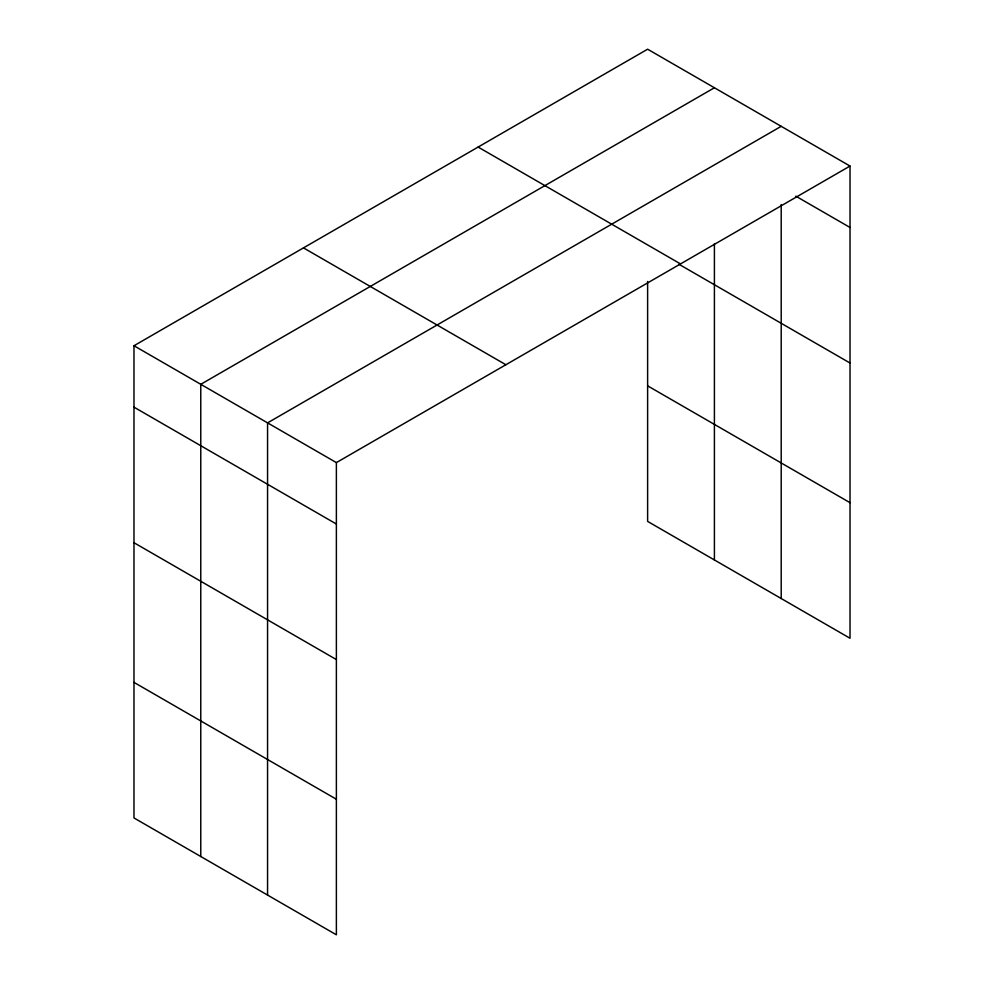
<?xml version="1.0" encoding="UTF-8"?>
<svg xmlns="http://www.w3.org/2000/svg" width="984" height="984" viewBox="0 0 984 984"><rect width="100%" height="100%" fill="white"/><g stroke="black" fill="none" stroke-linecap="round" stroke-linejoin="round"><path stroke-width="1.48" d="M850.016 166.05L647.62 49.2L133.984 345.741L133.984 817.95L336.38 934.8L336.38 462.603L850.016 166.05L850.016 638.259L647.62 521.397L647.62 281.473M714.409 87.76L200.773 384.313L200.773 856.51M781.21 126.321L267.562 422.874L267.562 895.071M795.761 196.136L850.016 227.464M478.113 147.059L680.522 263.921M679.046 264.315L850.016 363.022M647.62 385.839L850.016 502.689M303.478 247.882L505.887 364.744M133.984 345.741L336.38 462.603M133.984 407.155L336.38 524.017M133.984 542.713L336.38 659.575M133.984 682.379L336.38 799.242M781.21 204.487L781.21 598.518M714.409 243.614L714.409 559.957"/></g></svg>
